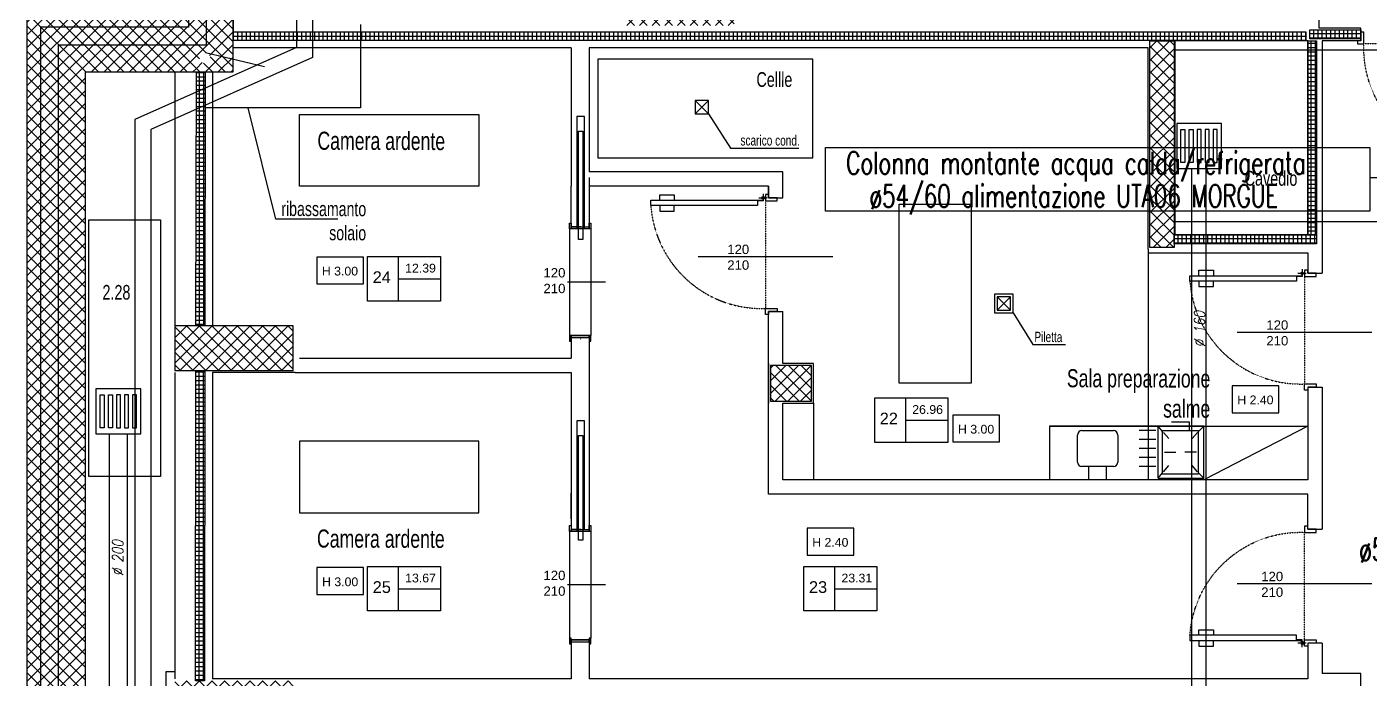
# Model space of a CAD drawing. Header units: millimetres. Extents: x -3782782348 to 131293, y -36553 to 57271.
# Drawn here: x 90045 to 91542, y 38125 to 38852 of the extents above; entities that cross this region are included whole.
import ezdxf

# ---------------------------------------------------------------- set-up
doc = ezdxf.new("R2010")
doc.units = ezdxf.units.MM
doc.header["$LTSCALE"] = 0.01
doc.linetypes.add('CONTINOUS', pattern=[0])
doc.linetypes.add('HIDDEN2', pattern=[4.7625, 3.175, -1.5875])
for name, color, linetype in [('ESTRAZ', 2, 'Continuous'), ('X_MURI', 8, 'Continuous'), ('X_quote serramenti interni', 251, 'CONTINOUS')]:
    doc.layers.add(name, color=color, linetype=linetype)
doc.styles.add('nomi', font='arial.ttf')
doc.styles.add('QUOTE', font='simplex.shx', dxfattribs={"width": 0.7})
doc.styles.add('ROMANS', font='romans')
doc.styles.add('testo indicazioni', font='romans.shx', dxfattribs={"width": 0.8, "oblique": 10, "height": 17.5})
pattern_1 = [(45, (96724.817, -16956.502), (-7.0710678, 7.0710678), []), (135, (96724.817, -16956.502), (-7.0710678, -7.0710678), [])]
pattern_2 = [(45, (139069.621, 4436.309), (-7.0710678, 7.0710678), []), (135, (139069.621, 4436.309), (-7.0710678, -7.0710678), [])]

# ---------------------------------------------------------------- blocks, each defined once
blk = doc.blocks.new('porta 120 metallica')
blk.add_line((66, 71.6), (66, -78.7))
at = {"linetype": 'ByBlock'}
for p, q in [((-4.4, -6.2), (3.4, -6.2)), ((0.1, -10.8), (0.1, -1.7))]:
    blk.add_line(p, q, dxfattribs=at)
at = {"color": 5, "linetype": 'HIDDEN2'}
blk.add_line((3.5, -3.5), (123.5, -3.5), dxfattribs=at)
at = {"linetype": 'ByBlock'}
for points in [[(-3.5, 0), (-3.5, -3.5), (3.5, -3.5), (3.5, 9.5), (0, 9.5), (0, 0)], [(123.5, -3.5), (123.5, 9.5), (127, 9.5), (127, 0), (130.5, 0), (130.5, -3.5)], [(8.8, -12.3), (8.8, -131.2), (3.5, -131.2), (3.5, -131.2), (2.8, -131.2), (2.8, -6.2), (3.5, -6.2), (3.5, -12.3)]]:
    blk.add_lwpolyline(points, close=True, dxfattribs=at)
for points in [[(2.8, -121.4), (-3.3, -121.4), (-3.3, -105.1), (2.8, -105.1)], [(8.8, -121.4), (14.9, -121.4), (14.9, -105.1), (8.8, -105.1)]]:
    blk.add_lwpolyline(points, dxfattribs=at)
blk.add_circle((0.1, -6.2), 1.51, dxfattribs=at)
at = {"color": 5, "linetype": 'HIDDEN2'}
blk.add_arc((0, -8), 123.6, 274.0732, 2.0664, dxfattribs=at)

msp = doc.modelspace()

# ---------------------------------------------------------------- hatches: boundary and pattern name
at = {"layer": 'X_MURI', "ltscale": 4}
h = msp.add_hatch(dxfattribs=at)
h.set_pattern_fill('_USER', color=256, scale=10, angle=45, style=0, double=1, pattern_type=0)
h.set_pattern_definition(pattern_1)
h.paths.add_polyline_path([(90230.8, 39726.9), (90253.3, 39726.9), (90253.3, 39748.6), (90230.8, 39748.6)], flags=24)
h.paths.add_polyline_path([(90065.8, 38732.8), (90088.3, 38732.8), (90088.3, 38754.5), (90065.8, 38754.5)], flags=24)
h.paths.add_polyline_path([(90230.8, 39476), (90253.3, 39476), (90253.3, 39497.7), (90230.8, 39497.7)], flags=24)
h.paths.add_polyline_path([(90059.5, 37082.6), (90109.6, 37082.6), (90109.6, 38802.1), (90209.6, 38802.1), (90233.5, 38802.1), (90233.6, 38837.4), (90233.8, 38837.4), (90233.8, 38847), (90274.6, 38847), (90274.6, 38871), (90274.6, 39904), (90209.6, 39904), (90209.6, 38867.1), (90059.6, 38867.1)])
h.paths.add_polyline_path([(90044.6, 37082.6), (90059.5, 37082.6), (90059.6, 38867.1), (90044.6, 38867.1)])
h = msp.add_hatch(dxfattribs=at)
h.set_pattern_fill('_USER', color=256, scale=10, angle=45, style=0, double=1, pattern_type=0)
h.set_pattern_definition(pattern_2)
h.paths.add_polyline_path([(90296.6, 39311), (90341.6, 39311), (90341.6, 39261), (90296.6, 39261)])
h.paths.add_polyline_path([(90296.6, 38915), (90341.6, 38915), (90341.6, 38865), (90296.6, 38865)])
h.paths.add_polyline_path([(90713.3, 38880.9), (90713.3, 38853.9), (90833.3, 38853.9), (90833.3, 38880.9)])
h.paths.add_polyline_path([(91296.6, 38837), (91323.6, 38837), (91323.6, 38606.3), (91296.6, 38606.3)])
h.paths.add_polyline_path([(91688.1, 38837), (91715.1, 38837), (91715.1, 38717), (91688.1, 38717)])
h.paths.add_polyline_path([(92397.5, 38409), (92377.5, 38409), (92377.5, 38849), (92397.5, 38849)])
h.paths.add_polyline_path([(93052.5, 38637), (93329.5, 38637), (93329.5, 38621), (93052.5, 38621)])
h.paths.add_polyline_path([(93052.5, 38822), (93329.5, 38822), (93329.5, 38849), (93025.5, 38849), (93025.5, 38409), (93329.5, 38409), (93329.5, 38436), (93052.5, 38436)])
h = msp.add_hatch(dxfattribs=at)
h.set_pattern_fill('NET', color=256, scale=1.5, angle=180, style=0)
h.set_pattern_definition([(180, (87150.198, 69086.871), (-6e-16, -4.7625), []), (270, (87150.198, 69086.871), (4.7625, -9e-16), [])])
h.paths.add_polyline_path([(91474.9, 38839), (91474.9, 38849), (91531.7, 38849), (91531.7, 38839)])
h = msp.add_hatch(dxfattribs=at)
h.set_pattern_fill('_USER', color=256, scale=10, angle=45, style=0, double=1, pattern_type=0)
h.set_pattern_definition(pattern_1)
h.paths.add_polyline_path([(90244.6, 38847), (90233.5, 38847), (90233.5, 38832.1), (90244.6, 38832.1)])
h.paths.add_polyline_path([(90274.6, 38847), (90244.6, 38847), (90244.6, 38832.1), (90233.6, 38832.1), (90233.5, 38820.9), (90237.1, 38819.3, -0.451669), (90245.1, 38823.5), (90274.6, 38816.4)])
h.paths.add_polyline_path([(90274.6, 38816.4), (90245.1, 38823.5, -0.310841), (90248.9, 38817.9, -1), (90236.9, 38817.9, -0.059856), (90237.1, 38819.3), (90233.5, 38820.9), (90233.5, 38802.1), (90251.6, 38802.1), (90251.6, 38806.5), (90270.2, 38802.1), (90274.6, 38802.1)])
h.paths.add_polyline_path([(90251.6, 38806.5), (90251.6, 38802.1), (90270.2, 38802.1)], flags=17)
h = msp.add_hatch(dxfattribs=at)
h.set_pattern_fill('NET', color=256, scale=1.5, style=0)
h.set_pattern_definition([(0, (95818.5576, -16950.48), (0, 4.7625), []), (90, (95818.5576, -16950.48), (-4.7625, 3e-16), [])])
h.paths.add_polyline_path([(90274.6, 38847), (90274.6, 38837.4), (91470.4, 38837.4), (91470.4, 38847)])
h = msp.add_hatch(dxfattribs=at)
h.set_pattern_fill('NET', color=256, scale=1.5, angle=90, style=0)
h.set_pattern_definition([(90, (121718.318, 43201.499), (-4.7625, 3e-16), []), (180, (121718.318, 43201.499), (-6e-16, -4.7625), [])])
h.paths.add_polyline_path([(91472.5, 38837), (91482.5, 38837), (91482.5, 38620.3), (91472.5, 38620.3)])
h = msp.add_hatch(dxfattribs=at)
h.set_pattern_fill('NET', color=256, scale=1.5, angle=90, style=0)
h.set_pattern_definition([(90, (120478.9737, 43097.415), (-4.7625, 3e-16), []), (180, (120478.9737, 43097.415), (-6e-16, -4.7625), [])])
h.paths.add_polyline_path([(90243.5, 38802.1), (90233.5, 38802.1), (90233.1, 38519.1), (90243.1, 38519.1)])
h = msp.add_hatch(dxfattribs=at)
h.set_pattern_fill('NET', color=256, scale=1.5, angle=180, style=0)
h.set_pattern_definition([(180, (86998.887, 68858.184), (-6e-16, -4.7625), []), (270, (86998.887, 68858.184), (4.7625, -9e-16), [])])
h.paths.add_polyline_path([(91323.6, 38610.3), (91323.6, 38620.3), (91482.5, 38620.3), (91482.5, 38610.3)])
h = msp.add_hatch(dxfattribs=at)
h.set_pattern_fill('_USER', color=256, scale=10, angle=45, style=0, double=1, pattern_type=0)
h.set_pattern_definition(pattern_2)
h.paths.add_polyline_path([(90209.5, 38469), (90341.6, 38469), (90341.6, 38519), (90209.5, 38519)])
h.paths.add_polyline_path([(90209.5, 38123), (90341.6, 38123), (90341.6, 38073), (90209.5, 38073)])
h.paths.add_polyline_path([(90209.5, 37727), (90341.6, 37727), (90341.6, 37677), (90209.5, 37677)])
h.paths.add_polyline_path([(90641.6, 37722), (90761.6, 37722), (90761.6, 37694), (90641.6, 37694)])
h = msp.add_hatch(dxfattribs=at)
h.set_pattern_fill('_USER', color=256, scale=10, angle=45, style=0, double=1, pattern_type=0)
h.set_pattern_definition([(45, (139102.75, 4436.309), (-7.0710678, 7.0710678), []), (135, (139102.75, 4436.309), (-7.0710678, -7.0710678), [])])
h.paths.add_polyline_path([(90919.5, 38474.8), (90873.5, 38474.8), (90873.5, 38434.8), (90919.5, 38434.8)])
edge = h.paths.add_edge_path()
edge.add_line((91099.2, 38124.5), (91099.2, 38079.5))
h = msp.add_hatch(dxfattribs=at)
h.set_pattern_fill('NET', color=256, scale=1.5, angle=90, style=0)
h.set_pattern_definition([(90, (120478.4924, 42701.3154), (-4.7625, 3e-16), []), (180, (120478.4924, 42701.3154), (-6e-16, -4.7625), [])])
h.paths.add_polyline_path([(90233.1, 38469), (90243.1, 38469), (90242.6, 38123), (90232.6, 38123)])

# ---------------------------------------------------------------- linework, layer by layer
at = {"color": 1}
msp.add_line((91541.3, 38684.3), (91561.3, 38684.3), dxfattribs=at)
at = {"color": 1, "elevation": 0}
msp.add_lwpolyline([(90934.9, 38718), (91541.8, 38718), (91541.8, 38646.9), (90934.9, 38646.9)], close=True, dxfattribs=at)
at = {"layer": 'X_MURI', "ltscale": 4}
for p, q in [((91485.5, 38851, 0), (91485.5, 38916.9, 0)), ((90044.6, 38867.1, 0), (90044.6, 37082.6, 0)), ((90274.6, 38871, 0), (90274.6, 38837.4, 0)), ((90416.5, 38855), (90416.5, 38829)), ((91531.7, 38851, 0), (91485.5, 38851, 0)), ((91531.7, 38837, 0), (91531.7, 38851, 0)), ((91324.6, 38620.3, 0), (91324.6, 38837, 0)), ((91472.5, 38837), (91324.6, 38837, 0)), ((91472.5, 38837), (91472.5, 38620.3, 0)), ((91488.5, 38837, 0), (91488.5, 38577.6, 0)), ((91531.7, 38837, 0), (91488.5, 38837, 0)), ((90243.6, 38823.9, 0), (90309.4, 38808.1)), ((90651.5, 38829, 0), (90274.6, 38829, 0)), ((90416.5, 38829), (90416.5, 38762.3)), ((90651.5, 38829, 0), (90651.5, 38674.7, 0)), ((91294.6, 38829, 0), (90671.5, 38829, 0)), ((90671.5, 38829, 0), (90671.5, 38690.7, 0)), ((91294.6, 38604.3, 0), (91294.6, 38829, 0)), ((91294.6, 38783.6), (91294.6, 38829, 0)), ((90109.6, 38802.1, 0), (90109.6, 37082.6, 0)), ((90251.6, 38802.1, 0), (90251.7, 38519, 0)), ((90416.5, 38762.3), (90243.5, 38762.3)), ((90322.3, 38637.8), (90291.4, 38762.3)), ((90789.5, 38770.4), (90804.5, 38755.4)), ((90804.5, 38770.4), (90789.5, 38755.4)), ((90804.5, 38755.4), (90829.1, 38717.3, 0)), ((90829.1, 38717.3, 0), (90905.1, 38717.3, 0)), ((90671.5, 38684.5, 0), (90671.5, 38629.3, 0)), ((91343.5, 37824.7), (91343.5, 38694.5)), ((91359.5, 37824.7), (91359.5, 38694.5)), ((90651.5, 38629.3, 0), (90651.5, 38674.7, 0)), ((90871.5, 38674.7, 0), (90871.5, 38661.9, 0)), ((90871.5, 38661.9, 0), (90887.5, 38661.9, 0)), ((90391.4, 38637.8), (90322.3, 38637.8)), ((90649.6, 38627.1, 0), (90649.6, 38508.2, 0)), ((90662.1, 38629.3, 0), (90651.5, 38629.3, 0)), ((90658, 38629.3, 0), (90657.7, 38629.3, 0)), ((90673.5, 38627.1, 0), (90673.5, 38508.2, 0)), ((91324.6, 38620.3, 0), (91469.5, 38620.3, 0)), ((91472.5, 38620.3, 0), (91324.6, 38620.3, 0)), ((90458.7, 38596.2), (90458.7, 38546.6)), ((91294.6, 38604.3, 0), (91294.6, 38600.3, 0)), ((91294.6, 38600.3, 0), (91472.5, 38600.3, 0)), ((91294.6, 38600.3, 0), (91294.6, 38347, 0)), ((91472.5, 38600.3, 0), (91472.5, 38577.6, 0)), ((90458.7, 38571.4), (90505.9, 38571.4)), ((90689.6, 38567.6, 0), (90647.3, 38567.6, 0)), ((91472.5, 38577.6, 0), (91488.5, 38577.6, 0)), ((91126.3, 38551.3), (91141.3, 38536.3)), ((91141.3, 38551.3), (91126.3, 38536.3)), ((90871.5, 38534.9, 0), (90887.5, 38534.9, 0)), ((91144.3, 38533.3), (91166, 38498.1, 0)), ((90662.1, 38506, 0), (90651.5, 38506, 0)), ((90651.5, 38506, 0), (90651.5, 38483, 0)), ((90651.5, 38506, 0), (90671.5, 38506, 0)), ((90662.1, 38503.9, 0), (90661.8, 38503.9, 0)), ((90671.5, 38506, 0), (90671.5, 38504.9, 0)), ((90671.5, 38506, 0), (90671.5, 38291.7, 0)), ((91166, 38498.1, 0), (91202.5, 38498.1, 0)), ((90348.6, 38483, 0), (90651.5, 38483, 0)), ((90209.5, 38467, 0), (90209.5, 38125, 0)), ((90251.5, 38467, 0), (90251.5, 38125, 0)), ((90343.6, 38467, 0), (90651.5, 38467, 0)), ((90651.5, 38467, 0), (90651.5, 38291.7, 0)), ((91472.5, 38450.6, 0), (91472.5, 38347, 0)), ((91472.5, 38450.6, 0), (91488.5, 38450.6, 0)), ((91488.5, 38450.6, 0), (91488.5, 38292, 0)), ((90921.5, 38432.8, 0), (90921.5, 38347, 0)), ((91024, 38438.5), (91024, 38388.9)), ((91024, 38413.7), (91071.2, 38413.7)), ((90136.6, 37858.7, 0), (90136.6, 38398.6, 0)), ((90156.6, 37866.4, 0), (90156.6, 38398.6, 0)), ((91356.7, 38407, 0), (91184.7, 38407, 0)), ((91184.7, 38407, 0), (91337.8, 38407, 0)), ((91184.7, 38407, 0), (91184.7, 38347, 0)), ((91220.9, 38402, 0), (91255.9, 38402, 0)), ((91220.9, 38402, 0), (91255.9, 38402, 0)), ((91303.2, 38402, 0), (91284.5, 38402, 0)), ((91303.2, 38402, 0), (91284.5, 38402, 0)), ((91288.2, 38407, 0), (91472.5, 38407)), ((91310.7, 38401.2, 0), (91305.7, 38407, 0)), ((91305.7, 38349, 0), (91305.7, 38407, 0)), ((91305.7, 38407, 0), (91356.7, 38407, 0)), ((91305.7, 38359, 0), (91305.7, 38402, 0)), ((91310.7, 38402, 0), (91350.7, 38402, 0)), ((91310.7, 38354, 0), (91310.7, 38402, 0)), ((91317.7, 38393.1, 0), (91311.8, 38400, 0)), ((91320.7, 38412, 0), (91340.7, 38412, 0)), ((91340.7, 38402, 0), (91340.7, 38412, 0)), ((91343.7, 38393.1, 0), (91349.7, 38400, 0)), ((91350.7, 38401.2, 0), (91356.7, 38407, 0)), ((91350.7, 38354, 0), (91350.7, 38402, 0)), ((91472.5, 38407), (91356.7, 38347, 0)), ((91356.7, 38349, 0), (91356.7, 38407, 0)), ((91356.7, 38359, 0), (91356.7, 38402, 0)), ((91215.9, 38367, 0), (91215.9, 38397, 0)), ((91260.9, 38397, 0), (91260.9, 38367, 0)), ((91303.2, 38392, 0), (91284.5, 38392, 0)), ((91303.2, 38382, 0), (91284.5, 38382, 0)), ((91303.2, 38372, 0), (91284.5, 38372, 0)), ((91312.7, 38378, 0), (91325.7, 38378, 0)), ((91348.7, 38378, 0), (91335.7, 38378, 0)), ((91255.9, 38362, 0), (91220.9, 38362, 0)), ((91228.4, 38347, 0), (91228.4, 38362, 0)), ((91248.4, 38347, 0), (91248.4, 38362, 0)), ((91303.2, 38362, 0), (91284.5, 38362, 0)), ((91305.7, 38349, 0), (91310.7, 38354.8, 0)), ((91310.7, 38354, 0), (91350.7, 38354, 0)), ((91311.8, 38356, 0), (91317.7, 38363, 0)), ((91349.7, 38356, 0), (91343.7, 38363, 0)), ((91356.7, 38349, 0), (91350.7, 38354.8, 0)), ((91305.7, 38349, 0), (91356.7, 38349, 0)), ((90651.5, 38303.7, 0), (90651.5, 38332.1, 0)), ((90671.5, 38332.1, 0), (90671.5, 38303.7, 0)), ((90649.6, 38289.6, 0), (90649.6, 38170.6, 0)), ((90662.1, 38291.7, 0), (90651.5, 38291.7, 0)), ((90658, 38291.7, 0), (90657.7, 38291.7, 0)), ((90673.5, 38289.6, 0), (90673.5, 38170.6, 0)), ((91472.5, 38292, 0), (91488.5, 38292, 0)), ((90458.7, 38250.4), (90458.7, 38200.9)), ((90945, 38250.4), (90945, 38200.9)), ((90458.7, 38225.7), (90505.9, 38225.7)), ((90689.6, 38230.1, 0), (90647.3, 38230.1, 0)), ((90945, 38225.7), (90992.2, 38225.7)), ((90651.5, 38168.5, 0), (90651.5, 38125, 0)), ((90662.1, 38168.5, 0), (90651.5, 38168.5, 0)), ((90651.5, 38168.5, 0), (90671.5, 38168.5, 0)), ((90662.1, 38168.5, 0), (90661.8, 38168.5, 0)), ((90671.5, 38170.6, 0), (90671.5, 38169.6, 0)), ((90671.5, 38168.5, 0), (90671.5, 38125, 0)), ((91472.5, 38165, 0), (91472.5, 38125, 0)), ((91488.5, 38165, 0), (91472.5, 38165, 0)), ((91488.5, 38165, 0), (91488.5, 38131, 0)), ((91531.7, 38131, 0), (91488.5, 38131, 0)), ((91531.7, 38083, 0), (91531.7, 38131, 0)), ((90651.5, 38125, 0), (90251.5, 38125, 0)), ((91472.5, 38125, 0), (90671.5, 38125, 0))]:
    msp.add_line(p, q, dxfattribs=at)
at = {"layer": 'X_MURI', "ltscale": 4, "elevation": 0}
for points in [[(90224.6, 40040.5), (90224.6, 38852.1), (90059.6, 38852.1), (90059.5, 37097.6), (90224.6, 37097.6), (90224.5, 36421)], [(90244.6, 39904), (90244.6, 38832.1), (90079.6, 38832.1), (90079.5, 37117.6), (90244.6, 37117.6), (90244.5, 36421)], [(90109.6, 38802.1), (90274.6, 38802.1), (90274.6, 39874)], [(91474.9, 38839), (91474.9, 38839), (91474.9, 38849), (91531.7, 38849), (91531.7, 38839), (91474.9, 38839)], [(91470.4, 38847), (91470.4, 38847), (91470.4, 38837.4), (90274.6, 38837.4)], [(90274.6, 38847), (91470.4, 38847)], [(90910.6, 38837), (90910.6, 38837)], [(91472.5, 38837), (91472.5, 38837), (91482.5, 38837), (91482.5, 38620.3), (91472.5, 38620.3), (91472.5, 38837)], [(90209.6, 38802.1), (90209.7, 38519)], [(90243.5, 38802.1), (90243.1, 38519.1), (90233.1, 38519.1), (90233.6, 38802.1)], [(90666.3, 38627.1), (90666.3, 38752.6), (90657.7, 38752.6), (90657.7, 38627.1)], [(90887.5, 38661.9), (90887.5, 38690.7), (90671.5, 38690.7)], [(90871.5, 38661.9), (90871.5, 38674.7), (90671.5, 38674.7)], [(91323.6, 38610.3), (91323.6, 38610.3), (91323.6, 38620.3), (91482.5, 38620.3), (91482.5, 38610.3), (91323.6, 38610.3)], [(91472.5, 38292), (91472.5, 38331), (90871.5, 38331), (90871.5, 38534.9)], [(90887.5, 38476.8), (90887.5, 38534.9)], [(90671.5, 38506), (90651.5, 38506)], [(90871.5, 38476.8), (90871.5, 38432.8)], [(90887.5, 38432.8), (90921.5, 38432.8), (90921.5, 38476.8), (90887.5, 38476.8)], [(90233.1, 38469), (90233.1, 38469), (90243.1, 38469), (90242.6, 38123), (90232.6, 38123), (90233.1, 38469)], [(90343.6, 38467), (90251.5, 38467)], [(91472.5, 38347), (90887.5, 38347), (90887.5, 38432.8)], [(90666.3, 38291.7), (90666.3, 38413), (90657.7, 38413), (90657.7, 38289.6)], [(90671.5, 38168.5), (90651.5, 38168.5)], [(90209.5, 38133), (90199.5, 38133), (90199.5, 38063), (90351.6, 38063), (90351.6, 38083)]]:
    msp.add_lwpolyline(points, dxfattribs=at)
at = {"layer": 'X_MURI', "ltscale": 4}
for points in [[(90453.9, 39932.7), (90453.9, 39664.6), (90343.9, 39561.7), (90345.1, 38829.5), (90164.9, 38749.2), (90164.9, 37900.8), (90292.5, 37747.2), (90877.2, 37747.2), (91110.9, 37747.2), (91171.1, 37689.8), (91171.1, 37385.9), (91231.8, 37304.5), (91687, 37304.5)], [(90471.9, 39932.7), (90471.9, 39657.7), (90361.9, 39554.9), (90363.1, 38818.1), (90182.9, 38737.8), (90182.9, 37907.3), (90301, 37765.2), (90877.2, 37765.2), (91118.1, 37765.2), (91189.1, 37697.5), (91189.1, 37391.9), (91240.8, 37322.5), (91808.6, 37322.5)]]:
    msp.add_lwpolyline(points, dxfattribs=at)
at = {"layer": 'X_MURI', "ltscale": 4, "elevation": 0}
for points in [[(91296.6, 38837), (91323.6, 38837), (91323.6, 38606.3), (91296.6, 38606.3)], [(91324.6, 38827), (91472.5, 38827), (91472.5, 38635), (91324.6, 38635)], [(91472.5, 38827), (91686.1, 38827), (91686.1, 38635), (91472.5, 38635)], [(90681, 38706.5), (90921, 38706.5), (90921, 38816.5), (90681, 38816.5)], [(90348.4, 38754.7), (90548.4, 38754.7), (90548.4, 38674.7), (90348.4, 38674.7)], [(90664.5, 38736.2), (90664.5, 38615.2), (90659.6, 38615.2), (90659.6, 38736.2)], [(91097.2, 38654.8), (91097.2, 38454.8), (91017.2, 38454.8), (91017.2, 38654.8)], [(90651.5, 38633.5), (90651.5, 38627.1), (90649.6, 38627.1), (90649.6, 38633.5)], [(90671.5, 38629.3), (90671.5, 38627.1), (90651.5, 38627.1), (90651.5, 38629.3)], [(90673.5, 38633.5), (90673.5, 38627.1), (90671.5, 38627.1), (90671.5, 38633.5)], [(90209.5, 38469), (90341.6, 38469), (90341.6, 38519), (90209.5, 38519)], [(90651.5, 38501.7), (90651.5, 38508.2), (90649.6, 38508.2), (90649.6, 38501.7)], [(90671.5, 38506), (90671.5, 38508.2), (90651.5, 38508.2), (90651.5, 38506)], [(90673.5, 38501.7), (90673.5, 38508.2), (90671.5, 38508.2), (90671.5, 38501.7)], [(90919.5, 38474.8), (90873.5, 38474.8), (90873.5, 38434.8), (90919.5, 38434.8)], [(90121.6, 38398.6), (90171.6, 38398.6), (90171.6, 38448.6), (90121.6, 38448.6)], [(91388.4, 38422), (91440.4, 38422), (91440.4, 38452), (91388.4, 38452)], [(90130.9, 38405.1), (90126.4, 38405.1), (90126.4, 38442.1), (90130.9, 38442.1)], [(90139.9, 38405.1), (90135.4, 38405.1), (90135.4, 38442.1), (90139.9, 38442.1)], [(90144.4, 38405.1), (90148.9, 38405.1), (90148.9, 38442.1), (90144.4, 38442.1)], [(90153.4, 38405.1), (90157.9, 38405.1), (90157.9, 38442.1), (90153.4, 38442.1)], [(90162.4, 38405.1), (90166.9, 38405.1), (90166.9, 38442.1), (90162.4, 38442.1)], [(90348.4, 38310.3), (90548.4, 38310.3), (90548.4, 38390.3), (90348.4, 38390.3)], [(90664.5, 38396.6), (90664.5, 38279.8), (90659.6, 38279.8), (90659.6, 38396.6)], [(90651.5, 38296), (90651.5, 38289.6), (90649.6, 38289.6), (90649.6, 38296)], [(90673.5, 38296), (90673.5, 38289.6), (90671.5, 38289.6), (90671.5, 38296)], [(90671.5, 38291.7), (90671.5, 38289.6), (90651.5, 38289.6), (90651.5, 38291.7)], [(90651.5, 38164.2), (90651.5, 38170.6), (90649.6, 38170.6), (90649.6, 38164.2)], [(90671.5, 38166.3), (90671.5, 38168.5), (90651.5, 38168.5), (90651.5, 38166.3)], [(90673.5, 38164.2), (90673.5, 38170.6), (90671.5, 38170.6), (90671.5, 38164.2)]]:
    msp.add_lwpolyline(points, close=True, dxfattribs=at)
at = {"layer": 'X_MURI', "ltscale": 4}
for points in [[(90789.5, 38755.4), (90804.5, 38755.4), (90804.5, 38770.4), (90789.5, 38770.4)], [(91326.5, 38694.5), (91376.5, 38694.5), (91376.5, 38744.5), (91326.5, 38744.5)], [(91335.7, 38701), (91331.2, 38701), (91331.2, 38738), (91335.7, 38738)], [(91344.7, 38701), (91340.2, 38701), (91340.2, 38738), (91344.7, 38738)], [(91349.2, 38701), (91353.7, 38701), (91353.7, 38738), (91349.2, 38738)], [(91358.2, 38701), (91362.7, 38701), (91362.7, 38738), (91358.2, 38738)], [(91367.2, 38701), (91371.7, 38701), (91371.7, 38738), (91367.2, 38738)], [(90193.6, 38351), (90113.6, 38351), (90113.6, 38637), (90193.6, 38637)], [(90367.8, 38565.7), (90419.8, 38565.7), (90419.8, 38595.7), (90367.8, 38595.7)], [(90424.5, 38596.2), (90505.9, 38596.2), (90505.9, 38546.6), (90424.5, 38546.6)], [(91123.3, 38533.3), (91144.3, 38533.3), (91144.3, 38554.3), (91123.3, 38554.3)], [(91126.3, 38536.3), (91141.3, 38536.3), (91141.3, 38551.3), (91126.3, 38551.3)], [(90989.8, 38438.5), (91071.2, 38438.5), (91071.2, 38388.9), (90989.8, 38388.9)], [(91077, 38389.4), (91129, 38389.4), (91129, 38419.4), (91077, 38419.4)], [(90914.5, 38263.2), (90966.4, 38263.2), (90966.4, 38293.2), (90914.5, 38293.2)], [(90368, 38219.2), (90419.9, 38219.2), (90419.9, 38249.2), (90368, 38249.2)], [(90424.5, 38250.4), (90505.9, 38250.4), (90505.9, 38200.9), (90424.5, 38200.9)], [(90910.8, 38250.4), (90992.2, 38250.4), (90992.2, 38200.9), (90910.8, 38200.9)]]:
    msp.add_lwpolyline(points, close=True, dxfattribs=at)
for centre, start, end in [((91220.9, 38397, 0), 90, 180), ((91255.9, 38397, 0), 0, 90), ((91220.9, 38367, 0), 180, 270), ((91255.9, 38367, 0), 270, 0)]:
    msp.add_arc(centre, 5, start, end, dxfattribs=at)

# ---------------------------------------------------------------- block references
at = {"layer": 'X_MURI', "ltscale": 4, "xscale": -1}
for p in [(91658.7, 38837, 0), (91658.7, 38083, 0)]:
    msp.add_blockref('porta 120 metallica', p, dxfattribs=at)
at = {"layer": 'X_MURI', "ltscale": 4, "rotation": 270}
for p in [(90871.5, 38661.9, 0), (91472.5, 38577.6, 0)]:
    msp.add_blockref('porta 120 metallica', p, dxfattribs=at)
at = {"layer": 'X_MURI', "ltscale": 4, "xscale": -1, "rotation": 270}
msp.add_blockref('porta 120 metallica', (91472.5, 38165, 0), dxfattribs=at)

# ---------------------------------------------------------------- texts
at = {"layer": 'ESTRAZ', "color": 3, "style": 'ROMANS', "width": 0.7}
for s, p in [('Colonna montante acqua calda/refrigerata', (90958.1, 38688.1, 0)), ('ø54/60 alimentazione UTA06 MORGUE', (90983.8, 38651.3, 0)), ('ø54/60', (91529.9, 38257.1, 0))]:
    msp.add_text(s, height=25, dxfattribs=at).set_placement(p)
at = {"layer": 'X_MURI', "ltscale": 4}
for s, insert, char_height, width, attachment_point, rotation, style in [('{\\fArial|b0|i0|c0|p34;\\H0.8x;Cellle}', (90898, 38785.2), 20.48, 332.978, 9, 359.8509, 'QUOTE'), ('{\\fArial|b0|i0|c0|p34;\\H0.8x;Camera ardente}', (90510.9, 38714.7, 0), 25.2, 409.719, 9, 359.8509, 'QUOTE'), ('{\\fArial|b0|i0|c0|p34;\\H0.8x;scarico cond.}', (90906.2, 38719.8), 14.336, 233.085, 9, 359.8509, 'QUOTE'), ('{\\fArial|b0|i0|c0|p34;\\H0.8x;Cavedio}', (91461, 38674.9, 0), 20.48, 332.978, 9, 359.8509, 'QUOTE'), ('{\\fArial|b0|i0|c0|p34;\\H0.8x;ribassamanto\\Psolaio}', (90422.8, 38614.1, 0), 20.16, 327.776, 9, 359.8509, 'QUOTE'), ('{\\H1.2x;H 3.00}', (90413.8, 38579.9, 0), 8.165, 81.649, 6, 359.9558, 'nomi'), ('{\\fArial|b0|i0|c238|p34;\\H1.6x;2\\fArial|b0|i0|c0|p34;4}', (90450.4, 38573.2), 8.165, 81.649, 6, 359.9558, 'nomi'), ('{\\H1.2x;12.39}', (90500.6, 38583.2, 0), 8.165, 81.649, 6, 359.9558, 'nomi'), ('{\\fArial|b0|i0|c0|p34;\\H0.8x;2.28}', (90160, 38547.9, 0), 20.48, 332.978, 9, 359.8509, 'QUOTE'), ('{\\Fromans|c238;%%C }160', (91358.2, 38535.5, 0), 12.25, 163.159, 9, 89.8509, 'testo indicazioni'), ('{\\fArial|b0|i0|c0|p34;\\H0.8x;Piletta}', (91199, 38500.6), 14.336, 233.085, 9, 359.8509, 'QUOTE'), ('{\\fArial|b0|i0|c0|p34;\\H0.8x;Sala preparazione\\Psalme}', (91363.9, 38416.1, 0), 25.2, 409.719, 9, 359.8509, 'QUOTE'), ('{\\H1.2x;26.96}', (91065.9, 38425.5, 0), 8.165, 81.649, 6, 359.9558, 'nomi'), ('{\\H1.2x;H 2.40}', (91434.4, 38436.2), 8.165, 81.649, 6, 359.9558, 'nomi'), ('{\\H1.6x;22}', (91015.7, 38415.5), 8.165, 81.649, 6, 359.9558, 'nomi'), ('{\\H1.2x;H 3.00}', (91123, 38403.5, 0), 8.165, 81.649, 6, 359.9558, 'nomi'), ('{\\Fromans|c238;%%C }200', (90152.1, 38280.1, 0), 12.25, 163.159, 9, 89.8509, 'testo indicazioni'), ('{\\fArial|b0|i0|c0|p34;\\H0.8x;Camera ardente}', (90510.4, 38270.9, 0), 25.2, 409.719, 9, 359.8509, 'QUOTE'), ('{\\fArial|b0|i0|c238|p34;\\H1.2x;H 2.\\fArial|b0|i0|c0|p34;4\\fArial|b0|i0|c238|p34;0}', (90960.5, 38277.3, 0), 8.165, 81.649, 6, 359.9558, 'nomi'), ('{\\H1.2x;H 3.00}', (90414, 38233.3, 0), 8.165, 81.649, 6, 359.9558, 'nomi'), ('{\\fArial|b0|i0|c238|p34;\\H1.6x;2\\fArial|b0|i0|c0|p34;5}', (90450.4, 38227.4), 8.165, 81.649, 6, 359.9558, 'nomi'), ('{\\H1.2x;13.67}', (90500.6, 38237.5, 0), 8.165, 81.649, 6, 359.9558, 'nomi'), ('{\\fArial|b0|i0|c238|p34;\\H1.6x;2\\fArial|b0|i0|c0|p34;3}', (90936.8, 38227.4), 8.165, 81.649, 6, 359.9558, 'nomi'), ('{\\H1.2x;23.31}', (90987, 38237.5, 0), 8.165, 81.649, 6, 359.9558, 'nomi')]:
    msp.add_mtext(s, dxfattribs=dict(at, insert=insert, char_height=char_height, width=width, attachment_point=attachment_point, rotation=rotation, style=style))
at = {"layer": 'X_quote serramenti interni', "char_height": 10.5, "width": 105, "attachment_point": 6, "rotation": 0.0479, "style": 'nomi'}
for insert in [(90849.9, 38595.4, 0), (90645, 38569.3, 0), (91450.9, 38511, 0), (90645, 38231.7, 0), (91445.2, 38230.5, 0)]:
    msp.add_mtext('{\\fArial|b0|i0|c238|p34;1}20{\\fArial|b0|i0|c238|p34;\\P210}', dxfattribs=dict(at, insert=insert))

doc.saveas('drawing.dxf')
